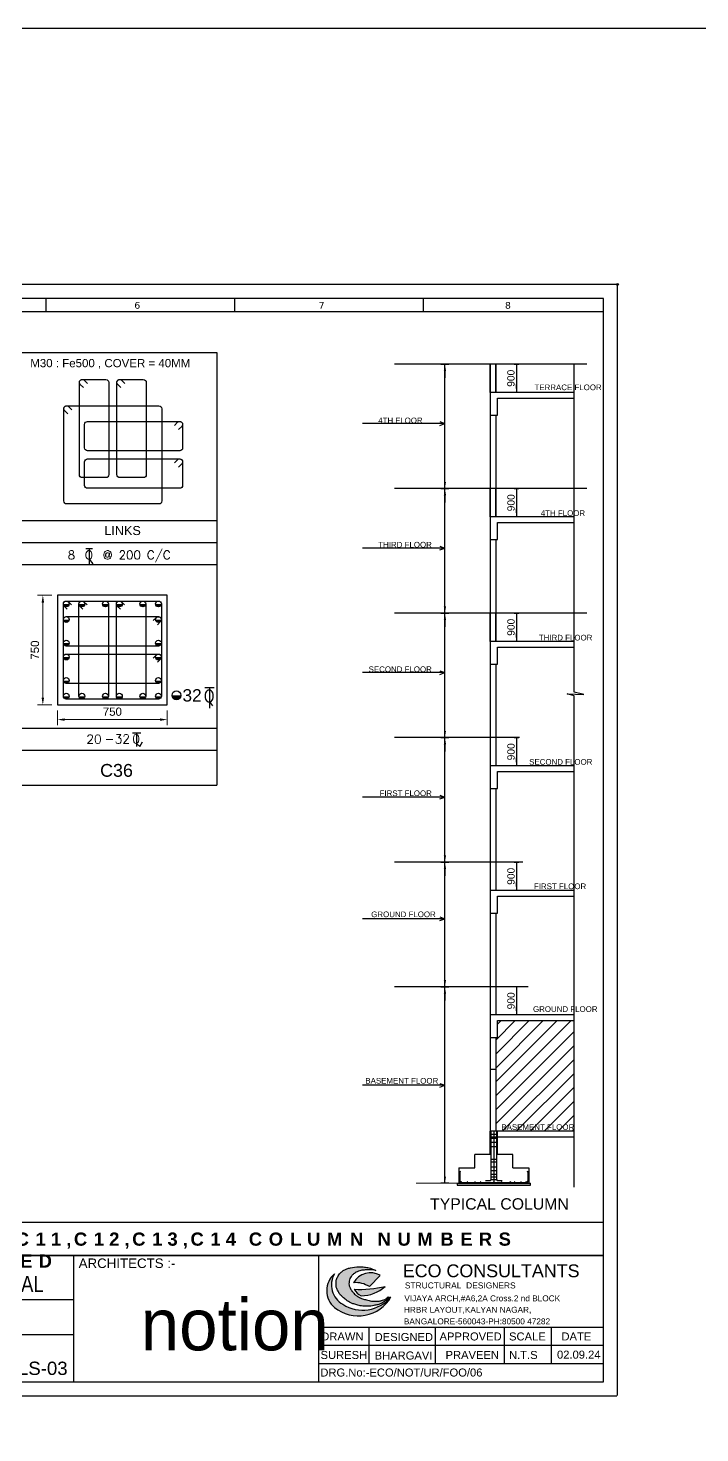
# Model space of a CAD drawing. Extents: x 1878645 to 3043969, y -1160829 to -603973.
# Drawn here: x 2358520 to 2376883, y -662463 to -624080 of the extents above; entities that cross this region are included whole.
import ezdxf
from ezdxf.enums import TextEntityAlignment as Align

# ---------------------------------------------------------------- set-up
doc = ezdxf.new("R2010")
doc.units = 0
doc.header["$LTSCALE"] = 100
doc.header["$PDMODE"] = 66
doc.layers.get('Defpoints').update_dxf_attribs({"lineweight": 0})
for name, color, linetype in [('01 Wall', 7, 'Continuous'), ('02 Column', 6, 'Continuous'), ('09 Hatch', 8, 'Continuous'), ('A-ANNO-TEXT', 8, 'Continuous'), ('A-DIMN-100', 5, 'Continuous'), ('B-TXT', 7, 'Continuous'), ('CDIM', 3, 'Continuous'), ('COLUMN-NO', 7, 'Continuous'), ('Concrete Line', 2, 'Continuous'), ('Dim', 3, 'Continuous'), ('Footing', 5, 'Continuous'), ('Link', 225, 'Continuous'), ('PEDESTAL', 12, 'Continuous'), ('Reinforcement', 4, 'Continuous'), ('S-FND-BON', 2, 'Continuous'), ('Schedule Border', 60, 'Continuous'), ('Schedule Header', 4, 'Continuous'), ('Schedule Line', 60, 'Continuous'), ('Text', 31, 'Continuous')]:
    doc.layers.add(name, color=color, linetype=linetype)
for name, color, linetype, lineweight in [('08 Text - 01', 103, 'Continuous', 15), ('13 Elevation 1', 14, 'Continuous', 13), ('hatch', 252, 'Continuous', 0)]:
    doc.layers.add(name, color=color, linetype=linetype, lineweight=lineweight)
doc.styles.add('ARIAL', font='arial.ttf')
doc.styles.add('DIM-1', font='ARIALN.TTF')
doc.styles.add('ROMANS', font='simplex.shx', dxfattribs={"width": 0.75})
doc.styles.add('SC-COL1', font='SansSerif')
doc.styles.add('SC-COL2', font='SansSerif')
doc.styles.get("Standard").update_dxf_attribs({"font": 'verdana.ttf'})
doc.styles.add('Style-font003', font='arial.ttf')
doc.dimstyles.new('A-150-DIM-EXT_MAIN(FT)', dxfattribs={"dimscale": 0, "dimtxt": 200, "dimasz": 18, "dimexe": 100, "dimexo": 100, "dimgap": 50, "dimtad": 1, "dimdec": 0, "dimdsep": 46, "dimtxsty": 'ARIAL', "dimblk": 'A3', "dimcen": 0.025, "dimse1": 1, "dimse2": 1, "dimclrd": 256, "dimclre": 256, "dimclrt": 7, "dimazin": 2, "dimtfac": 1, "dimtdec": 0, "dimtix": 1, "dimtmove": 2, "dimatfit": 3, "dimldrblk": 'WSA-DOT-100', "dimfxl": 1, "dimtolj": 1, "dimtzin": 0, "dimarcsym": 0})
doc.dimstyles.new('ColumnSch', dxfattribs={"dimtxt": 225, "dimasz": 200, "dimexe": 150, "dimexo": 150, "dimgap": 100, "dimtad": 1, "dimtoh": 1, "dimdec": 4, "dimlfac": 0.25, "dimzin": 0, "dimdsep": 46, "dimtxsty": 'SC-COL2', "dimcen": 0.09, "dimclrd": 8, "dimclre": 8, "dimclrt": 31, "dimadec": 0, "dimazin": 0, "dimtfac": 1, "dimtdec": 0, "dimtix": 1, "dimtofl": 0, "dimtmove": 0, "dimatfit": 3, "dimfxl": 1, "dimtolj": 1, "dimtzin": 0, "dimlwd": 0, "dimlwe": 0, "dimarcsym": 0})

# ---------------------------------------------------------------- blocks, each defined once
blk = doc.blocks.new('TOR')
at = {"color": 2}
for p, q in [((-1.08, 3.13), (0.9, 3.13)), ((-0.09, 3.13), (-0.09, -1.3)), ((-0.09, 0.04), (0.95, -1.24))]:
    blk.add_line(p, q, dxfattribs=at)
at = {"color": 2, "style": 'ROMANS'}
blk.add_text('O', height=2.5, dxfattribs=at).set_placement((-1.35, 0.04))
blk.add_attdef('TOR', text='', height=2.5, dxfattribs=at).set_placement((-4.14, 0.04), align=Align.RIGHT)
blk.add_attdef('DIST', (3.77, 0.04), '', height=2.5, dxfattribs=at)
blk = doc.blocks.new('T-V')
at = {"layer": 'B-TXT', "linetype": 'Continuous'}
for p, q in [((1348, 187), (1582, 187)), ((1465, 187), (1465, -191)), ((1465, -106), (1555, -191)), ((1555, -191), (1637, -63))]:
    blk.add_line(p, q, dxfattribs=at)
at = {"layer": 'B-TXT', "linetype": 'Continuous', "style": 'ROMANS'}
for s, p in [('-', (571, -107)), ('0', (1347, -107))]:
    blk.add_text(s, height=250, dxfattribs=at).set_placement(p)
blk.add_attdef('T', text='', height=250, dxfattribs=at).set_placement((490, -113), align=Align.RIGHT)
blk.add_attdef('V', (854, -108), '', height=250, dxfattribs=at)
blk = doc.blocks.new('*D85')
at = {"layer": 'Defpoints', "color": 0, "transparency": 16777216}
for p in [(2358923, -639574), (2359323, -639574), (2359323, -642574)]:
    blk.add_point(p, dxfattribs=at)
at = {"layer": 'Dim', "color": 8, "lineweight": 0, "transparency": 16777216}
for p, q in [((2359173, -639574), (2358773, -639574)), ((2358923, -642374), (2358923, -639774)), ((2359173, -642574), (2358773, -642574))]:
    blk.add_line(p, q, dxfattribs=at)
at = {"layer": 'Dim', "color": 8, "transparency": 16777216}
for points in [[(2358957, -639774), (2358890, -639774), (2358923, -639574)], [(2358890, -642374), (2358957, -642374), (2358923, -642574)]]:
    blk.add_solid(points, dxfattribs=at)
at = {"layer": 'Dim', "color": 31, "transparency": 16777216, "insert": (2358707, -641074), "char_height": 225, "attachment_point": 5, "rotation": 90, "style": 'SC-COL2'}
blk.add_mtext('\\A1;750', dxfattribs=at)
blk = doc.blocks.new('*D86')
at = {"layer": 'Defpoints', "color": 0, "transparency": 16777216}
for p in [(2359323, -642574), (2362323, -642574), (2362323, -642974)]:
    blk.add_point(p, dxfattribs=at)
at = {"layer": 'Dim', "color": 8, "lineweight": 0, "transparency": 16777216}
for p, q in [((2359323, -642724), (2359323, -643124)), ((2362323, -642724), (2362323, -643124)), ((2359523, -642974), (2362123, -642974))]:
    blk.add_line(p, q, dxfattribs=at)
at = {"layer": 'Dim', "color": 8, "transparency": 16777216}
for points in [[(2359523, -642940), (2359523, -643007), (2359323, -642974)], [(2362123, -643007), (2362123, -642940), (2362323, -642974)]]:
    blk.add_solid(points, dxfattribs=at)
at = {"layer": 'Dim', "color": 31, "transparency": 16777216, "insert": (2360823, -642758), "char_height": 225, "attachment_point": 5, "style": 'SC-COL2'}
blk.add_mtext('\\A1;750', dxfattribs=at)
blk = doc.blocks.new('A$C03881B15')
h = blk.add_hatch(color=86)
edge = h.paths.add_edge_path()
edge.add_spline(control_points=[(80.1, 74.4), (78.8, 75), (76.7, 76), (73.1, 77.4), (68.2, 78.8), (61.3, 80.3), (50.9, 80.2), (41.2, 79.6), (33.1, 77.2), (27.9, 74.9), (22.8, 71.3), (18.9, 66), (15.4, 60.2), (15.2, 53.7), (15.1, 47.6), (18, 41.4), (21.2, 35.5), (26.3, 30.5), (32, 25.5), (38.1, 21.9), (44.7, 19.2), (51.2, 17.3), (58.3, 16.1), (65.4, 16), (71.5, 15.9), (77.5, 17.3), (84.1, 18.2), (90.9, 21), (96.9, 25.1), (99.8, 27.8), (101.8, 32.3), (97.9, 28.5), (95.3, 27.1), (90.7, 25.6), (85.7, 24), (79.6, 24.6), (74.1, 24.1), (69.1, 25), (64.3, 26.4), (59.4, 27.6), (54.1, 29.9), (49, 32.3), (44.8, 36.7), (40.7, 40.8), (38.2, 45.5), (36.3, 50.2), (36.4, 54.8), (36.7, 59.2), (38.6, 62.9), (41, 66), (44.5, 69.1), (48.8, 72.1), (53.6, 73.6), (57.4, 74.9), (61.9, 75.1), (66.9, 75.5), (72.1, 75.1), (76.5, 75.2), (79, 74.6), (80.1, 74.4)], knot_values=[0, 0, 0, 0, 4.246861, 7.151323, 11.574121, 19.568641, 28.284106, 42.532398, 48.483783, 53.661456, 59.51565, 66.913681, 73.498071, 79.210966, 85.953473, 91.616477, 99.444488, 105.843059, 113.009162, 122.067605, 127.0701, 134.32743, 142.216889, 148.745282, 155.694438, 160.400867, 167.046747, 175.449227, 182.569509, 187.795037, 189.591977, 192.748202, 196.718591, 201.178225, 206.385034, 212.489071, 219.22456, 222.909441, 227.611665, 234.117384, 238.200733, 244.721149, 251.073285, 256.13887, 262.138806, 266.82668, 271.11882, 275.84401, 280.031219, 283.282413, 287.51717, 294.218602, 298.74557, 302.327722, 306.174014, 312.165346, 317.363286, 321.907225, 325.229978, 325.229978, 325.229978, 325.229978], degree=3, periodic=0)
for points in [[(87.5, 66.4, 0.406571), (43.8, 54.4, -0.163156), (69.7, 48)], [(12.6, 68.9, 0.461258), (12.9, 13.7, 0.462447), (105.1, 31.1, -0.379805), (26.1, 19.1, -0.421297)], [(95.7, 48.3, -0.068364), (44.8, 43.5, 0.15409), (56.2, 33.1, 0.189191)]]:
    blk.add_hatch(color=8).paths.add_polyline_path(points)
at = {"color": 8}
blk.add_line((69.7, 48), (87.5, 66.4), dxfattribs=at)
for centre, radius, start, end in [((71.8, 38), 32.5, 61.1708, 149.6718), ((36.3, 41.4), 36.3, 130.7338, 229.7813), ((43.7, 50.6), 36.1, 149.4821, 240.8643), ((47.2, 12.6), 41.9, 57.5582, 94.6242), ((52.7, 231.2), 187.8, 267.5961, 283.2396), ((56.5, 91), 57.9, 269.72, 312.573), ((51.6, 61.6), 61.6, 231.0498, 330.3219), ((58.8, 69.6), 60.2, 237.0781, 320.2663), ((67, 56.4), 25.7, 210.0579, 245.0971)]:
    blk.add_arc(centre, radius, start, end, dxfattribs=at)
at = {"color": 86}
blk.add_spline([(80.1, 74.4), (76.3, 76.1), (73.6, 77.2), (69.3, 78.5), (61.5, 80), (52.8, 80.2), (38.6, 78.7), (32.9, 77), (28.2, 74.9), (23.4, 71.4), (18.8, 65.6), (15.9, 59.7), (15.2, 54.1), (15.6, 47.3), (17.7, 42.1), (21.7, 35.3), (26.2, 30.7), (31.6, 26.1), (39.4, 21.5), (44.1, 19.6), (51, 17.5), (58.8, 16.2), (65.3, 16), (72.3, 16.2), (76.9, 17.1), (83.4, 18.3), (91.2, 21.5), (97.1, 25.5), (100.5, 29.5), (101.1, 31.1), (98.6, 29.3), (95.2, 27.1), (91, 25.7), (85.9, 24.4), (79.8, 24.4), (73.1, 24.4), (69.5, 25), (64.9, 26.2), (58.7, 28), (54.9, 29.6), (49.2, 32.7), (44.5, 37), (41.1, 40.7), (38.1, 45.9), (36.5, 50.4), (36.4, 54.7), (37.1, 59.3), (38.9, 63.1), (40.8, 65.7), (44, 68.6), (49.6, 72.2), (53.9, 73.7), (57.3, 74.7), (61.1, 75.1), (67.1, 75.3), (72.3, 75.2), (76.9, 75), (80.1, 74.4)], degree=3, dxfattribs=at)
blk = doc.blocks.new('A2')
at = {"layer": 'Dim', "linetype": 'ByBlock', "lineweight": -2, "extrusion": (0, 0, -1)}
blk.add_lwpolyline([(6, 0), (12.2, 0)], dxfattribs=at)
blk.add_solid([(6, -1), (0, 0), (6, 1)], dxfattribs=at)
blk = doc.blocks.new('A3')
at = {"layer": 'Dim', "linetype": 'ByBlock', "lineweight": -2}
blk.add_line((0, 3.6), (0, -3.6), dxfattribs=at)
blk.add_blockref('A2', (0, 0), dxfattribs=at)
blk = doc.blocks.new('*D93')
at = {"layer": 'Dim', "lineweight": -2, "ltscale": 0.15, "transparency": 16777216}
blk.add_line((2371872, -640083), (2371872, -640820), dxfattribs=at)
at = {"layer": 'Dim', "lineweight": -2, "transparency": 16777216, "xscale": 18, "yscale": 18, "zscale": 18}
for p, rotation in [((2371872, -640065), 90), ((2371872, -640838), 270)]:
    blk.add_blockref('A3', p, dxfattribs=dict(at, rotation=rotation))
at = {"layer": 'Dim', "color": 7, "transparency": 16777216, "insert": (2371720, -640451), "char_height": 200, "attachment_point": 5, "rotation": 90, "style": 'ARIAL', "bg_fill": 3, "box_fill_scale": 1.1, "bg_fill_color": 257, "bg_fill_transparency": 0}
blk.add_mtext('\\A1;900', dxfattribs=at)
at = {"layer": 'Defpoints', "color": 0, "transparency": 16777216}
for p in [(2371924, -640065), (2371872, -640838), (2371924, -640838)]:
    blk.add_point(p, dxfattribs=at)
blk = doc.blocks.new('WSA-DOT-100')
at = {"layer": 'A-DIMN-100', "color": 5}
for p, q in [((0, -200), (0, 200)), ((-200, 0), (200, 0))]:
    blk.add_line(p, q, dxfattribs=at)
at = {"layer": 'A-DIMN-100', "color": 1, "const_width": 60}
blk.add_lwpolyline([(-30, 0, 1), (30, 0, 1)], format="xyb", close=True, dxfattribs=at)
blk = doc.blocks.new('*D94')
at = {"layer": 'Dim', "lineweight": -2, "ltscale": 0.15, "transparency": 16777216}
blk.add_line((2371872, -646886), (2371872, -647623), dxfattribs=at)
at = {"layer": 'Dim', "lineweight": -2, "transparency": 16777216, "xscale": 18, "yscale": 18, "zscale": 18}
for p, rotation in [((2371872, -646868), 90), ((2371872, -647641), 270)]:
    blk.add_blockref('A3', p, dxfattribs=dict(at, rotation=rotation))
at = {"layer": 'Dim', "color": 7, "transparency": 16777216, "insert": (2371720, -647255), "char_height": 200, "attachment_point": 5, "rotation": 90, "style": 'ARIAL', "bg_fill": 3, "box_fill_scale": 1.1, "bg_fill_color": 257, "bg_fill_transparency": 0}
blk.add_mtext('\\A1;900', dxfattribs=at)
at = {"layer": 'Defpoints', "color": 0, "transparency": 16777216}
for p in [(2371924, -646868), (2371872, -647641), (2371924, -647641)]:
    blk.add_point(p, dxfattribs=at)
blk = doc.blocks.new('*D95')
at = {"layer": 'Dim', "lineweight": -2, "ltscale": 0.15, "transparency": 16777216}
blk.add_line((2371872, -650288), (2371872, -651025), dxfattribs=at)
at = {"layer": 'Dim', "lineweight": -2, "transparency": 16777216, "xscale": 18, "yscale": 18, "zscale": 18}
for p, rotation in [((2371872, -650270), 90), ((2371872, -651043), 270)]:
    blk.add_blockref('A3', p, dxfattribs=dict(at, rotation=rotation))
at = {"layer": 'Dim', "color": 7, "transparency": 16777216, "insert": (2371720, -650657), "char_height": 200, "attachment_point": 5, "rotation": 90, "style": 'ARIAL', "bg_fill": 3, "box_fill_scale": 1.1, "bg_fill_color": 257, "bg_fill_transparency": 0}
blk.add_mtext('\\A1;900', dxfattribs=at)
at = {"layer": 'Defpoints', "color": 0, "transparency": 16777216}
for p in [(2371924, -650270), (2371872, -651043), (2371924, -651043)]:
    blk.add_point(p, dxfattribs=at)
blk = doc.blocks.new('*D96')
at = {"layer": 'Dim', "lineweight": -2, "ltscale": 0.15, "transparency": 16777216}
blk.add_line((2371872, -643484), (2371872, -644222), dxfattribs=at)
at = {"layer": 'Dim', "lineweight": -2, "transparency": 16777216, "xscale": 18, "yscale": 18, "zscale": 18}
for p, rotation in [((2371872, -643466), 90), ((2371872, -644240), 270)]:
    blk.add_blockref('A3', p, dxfattribs=dict(at, rotation=rotation))
at = {"layer": 'Dim', "color": 7, "transparency": 16777216, "insert": (2371720, -643853), "char_height": 200, "attachment_point": 5, "rotation": 90, "style": 'ARIAL', "bg_fill": 3, "box_fill_scale": 1.1, "bg_fill_color": 257, "bg_fill_transparency": 0}
blk.add_mtext('\\A1;900', dxfattribs=at)
at = {"layer": 'Defpoints', "color": 0, "transparency": 16777216}
for p in [(2371924, -643466), (2371872, -644240), (2371924, -644240)]:
    blk.add_point(p, dxfattribs=at)
blk = doc.blocks.new('*D97')
at = {"layer": 'Dim', "lineweight": -2, "ltscale": 0.15, "transparency": 16777216}
blk.add_line((2371872, -636681), (2371872, -637418), dxfattribs=at)
at = {"layer": 'Dim', "lineweight": -2, "transparency": 16777216, "xscale": 18, "yscale": 18, "zscale": 18}
for p, rotation in [((2371872, -636663), 90), ((2371872, -637436), 270)]:
    blk.add_blockref('A3', p, dxfattribs=dict(at, rotation=rotation))
at = {"layer": 'Dim', "color": 7, "transparency": 16777216, "insert": (2371720, -637049), "char_height": 200, "attachment_point": 5, "rotation": 90, "style": 'ARIAL', "bg_fill": 3, "box_fill_scale": 1.1, "bg_fill_color": 257, "bg_fill_transparency": 0}
blk.add_mtext('\\A1;900', dxfattribs=at)
at = {"layer": 'Defpoints', "color": 0, "transparency": 16777216}
for p in [(2371924, -636663), (2371872, -637436), (2371924, -637436)]:
    blk.add_point(p, dxfattribs=at)
blk = doc.blocks.new('*D98')
at = {"layer": 'Dim', "lineweight": -2, "ltscale": 0.15, "transparency": 16777216}
blk.add_line((2371870, -633279), (2371870, -634016), dxfattribs=at)
at = {"layer": 'Dim', "lineweight": -2, "transparency": 16777216, "xscale": 18, "yscale": 18, "zscale": 18}
for p, rotation in [((2371870, -633261), 90), ((2371870, -634034), 270)]:
    blk.add_blockref('A3', p, dxfattribs=dict(at, rotation=rotation))
at = {"layer": 'Dim', "color": 7, "transparency": 16777216, "insert": (2371718, -633647), "char_height": 200, "attachment_point": 5, "rotation": 90, "style": 'ARIAL', "bg_fill": 3, "box_fill_scale": 1.1, "bg_fill_color": 257, "bg_fill_transparency": 0}
blk.add_mtext('\\A1;900', dxfattribs=at)
at = {"layer": 'Defpoints', "color": 0, "transparency": 16777216}
for p in [(2371922, -633261), (2371870, -634034), (2371922, -634034)]:
    blk.add_point(p, dxfattribs=at)

msp = doc.modelspace()

# ---------------------------------------------------------------- hatches: boundary and pattern name
at = {"layer": '09 Hatch'}
h = msp.add_hatch(dxfattribs=at)
h.set_pattern_fill('ANSI31', color=256, scale=2160)
h.set_pattern_definition([(45, (1788282.17, -1023592.84), (-190.91883, 190.91883), [])])
h.paths.add_polyline_path([(2371301.93043, -652526.29151), (2371301.93043, -654222.05799), (2373446.95785, -654222.05799), (2373446.95785, -651197.8381), (2371353.47348, -651197.8381), (2371353.47348, -651661.72559), (2371301.93043, -651661.72559)])
h.paths.add_polyline_path([(2371431.86278, -653985.93914), (2371431.86278, -654225.95187), (2373485.76207, -654225.95187), (2373485.76207, -653985.93914)], flags=24)
at = {"layer": 'hatch', "linetype": 'Continuous', "lineweight": -2}
h = msp.add_hatch(dxfattribs=at)
h.set_pattern_fill('AR-CONC', color=256, scale=7.733092, angle=360, style=0)
h.set_pattern_definition([(50, (-1321894.966, 942472.905), (55.46638963, -4.8526803), [5.799819, -63.7980088]), (355, (-1321894.966, 942472.905), (-10.72976825, 58.1677095), [4.6398552, -51.03840704]), (100.4514, (-1321890.344, 942472.5), (44.7366626, 53.3149939), [4.9290875, -54.2199644]), (46.1842, (-1321894.966, 942488.37), (82.5307319, -12.7997376), [8.6997285, -95.6970132]), (96.6356, (-1321888.09, 942487.304), (72.2783267, 75.3294309), [7.3936315, -81.3299336]), (351.1842, (-1321894.97, 942488.37), (72.2782679, 75.3294874), [6.9597828, -76.5576106]), (21, (-1321887.233, 942484.505), (46.15937135, -31.13488913), [5.799819, -63.7980088]), (326, (-1321887.233, 942484.505), (18.8157984, 56.07651995), [4.6398552, -51.03840704]), (71.4514, (-1321883.386, 942481.91), (64.9751887, 24.94157996), [4.9290875, -54.2199644]), (37.5, (-1321894.966, 942472.905), (0.9403328, 25.7429879), [0, -50.41975968, 0, -51.81171624, 0, -51.23173434]), (7.5, (-1321894.966, 942472.905), (20.3434093, 30.50022044), [0, -29.54041135, 0, -49.25979589, 0, -19.52605724]), (327.5, (-1321912.21, 942472.905), (41.28097998, -1.74418898), [0, -19.33272994, 0, -60.3181174, 0, -80.03750195]), (317.5, (-1321919.944, 942472.905), (45.09832287, 7.74121036), [0, -25.13254892, 0, -40.05741643, 0, -56.83822602])])
edge = h.paths.add_edge_path()
edge.add_line((2372255.71111, -655643.61772), (2370245.1072, -655643.61772))
edge.add_line((2372255.71111, -655643.61772), (2372255.71111, -655695.17167))
edge.add_line((2372255.71111, -655695.17167), (2370245.1072, -655695.17167))
edge.add_line((2370245.1072, -655695.17167), (2370245.1072, -655643.61772))

# ---------------------------------------------------------------- linework, layer by layer
at = {"color": 35}
for p, q in [((2374631.09836, -631084.17282), (2332862.30582, -631084.17282)), ((2374631.09836, -661438.71493), (2374631.09836, -631084.17282)), ((2332847.57776, -661453.44299), (2374616.37029, -661453.44299))]:
    msp.add_line(p, q, dxfattribs=at)
for p, q in [((2374248.16867, -631467.10251), (2333230.50745, -631467.10251)), ((2359004.62132, -631467.10251), (2359004.62132, -631835.30414)), ((2364159.44409, -631467.10251), (2364159.44409, -631835.30414)), ((2369314.26687, -631467.10251), (2369314.26687, -631835.30414)), ((2374248.16867, -661070.5133), (2374248.16867, -631467.10251)), ((2374248.16867, -631835.30414), (2333598.70908, -631835.30414)), ((2374248.16867, -657618.54092), (2333598.70908, -657618.54092)), ((2359771.25013, -661070.5133), (2359771.25013, -657625.92628)), ((2366463.54235, -661070.5133), (2366463.54235, -657625.92628)), ((2359771.25013, -658829.15911), (2349693.48815, -658829.15911)), ((2359771.25013, -659779.1666), (2349693.48815, -659779.1666)), ((2374248.16867, -659579.29671), (2366463.54235, -659579.29671)), ((2367835.3833, -659579.29671), (2367835.3833, -660573.4411)), ((2369642.82677, -659579.29671), (2369642.82677, -660573.4411)), ((2369642.82677, -659579.29671), (2369642.82677, -660573.4411)), ((2371530.27604, -659579.29671), (2371530.27604, -660573.4411)), ((2372817.28084, -659579.29671), (2372817.28084, -660573.4411)), ((2374248.16867, -660076.36891), (2366463.54235, -660076.36891)), ((2374248.16867, -660573.4411), (2366463.54235, -660573.4411)), ((2333230.50745, -661070.5133), (2374248.16867, -661070.5133))]:
    msp.add_line(p, q)
at = {"color": 2}
for p, q in [((2363350.08602, -642091.75579), (2363605.98842, -642091.75579)), ((2363478.03722, -642091.75579), (2363478.03722, -642664.11135)), ((2363478.03722, -642491.50297), (2363562.35812, -642594.9629))]:
    msp.add_line(p, q, dxfattribs=at)
msp.add_circle((2374631.09836, -631084.17282), 22.0921)
at = {"layer": '01 Wall'}
for p, q in [((2371145.27201, -633260.85531), (2371145.27201, -634034.00112)), ((2371147.30126, -633260.85531), (2371147.30126, -634034.00112)), ((2371299.90117, -633260.85531), (2371299.90117, -634034.00112)), ((2371301.93043, -633260.85531), (2371301.93043, -634034.00112)), ((2371147.30126, -634652.51776), (2371147.30126, -637435.84268)), ((2371301.93043, -634652.51776), (2371301.93043, -637435.84268)), ((2371145.27201, -636662.69687), (2371145.27201, -637435.84268)), ((2371299.90117, -636662.69687), (2371299.90117, -637435.84268)), ((2371147.30126, -638054.35933), (2371147.30126, -640837.68425)), ((2371301.93043, -638054.35933), (2371301.93043, -640837.68425)), ((2371145.27201, -640064.53843), (2371145.27201, -640837.68425)), ((2371299.90117, -640064.53843), (2371299.90117, -640837.68425)), ((2371147.30126, -641456.20089), (2371147.30126, -644239.52581)), ((2371301.93043, -641456.20089), (2371301.93043, -644239.52581)), ((2371147.30126, -644858.04246), (2371147.30126, -647641.36738)), ((2371301.93043, -644858.04246), (2371301.93043, -647641.36738)), ((2371147.30126, -648259.88402), (2371147.30126, -651043.20894)), ((2371301.93043, -648259.88402), (2371301.93043, -651043.20894)), ((2371147.30126, -651661.72559), (2371147.30126, -652526.29151)), ((2371301.93043, -651661.72559), (2371301.93043, -652526.29151))]:
    msp.add_line(p, q, dxfattribs=at)
at = {"layer": '02 Column'}
for p, q in [((2371147.30126, -634034.00112), (2371147.30126, -634652.51776)), ((2373446.95785, -634034.00112), (2371147.30126, -634034.00112)), ((2371353.47348, -634652.51776), (2371353.47348, -634188.63028)), ((2371353.47348, -634188.63028), (2373446.95785, -634188.63028)), ((2371147.30126, -634652.51776), (2371353.47348, -634652.51776)), ((2371353.47348, -634652.51776), (2371353.47348, -634652.51776)), ((2373446.95785, -637435.84268), (2371147.30126, -637435.84268)), ((2371147.30126, -637435.84268), (2371147.30126, -638054.35933)), ((2371353.47348, -638054.35933), (2371353.47348, -637590.47184)), ((2371353.47348, -637590.47184), (2373446.95785, -637590.47184)), ((2371147.30126, -638054.35933), (2371353.47348, -638054.35933)), ((2371353.47348, -638054.35933), (2371353.47348, -638054.35933)), ((2373446.95785, -640837.68425), (2371147.30126, -640837.68425)), ((2371147.30126, -640837.68425), (2371147.30126, -641456.20089)), ((2371353.47348, -641456.20089), (2371353.47348, -640992.31341)), ((2371353.47348, -640992.31341), (2373446.95785, -640992.31341)), ((2371147.30126, -641456.20089), (2371353.47348, -641456.20089)), ((2371353.47348, -641456.20089), (2371353.47348, -641456.20089)), ((2373446.95785, -644239.52581), (2371147.30126, -644239.52581)), ((2371147.30126, -644239.52581), (2371147.30126, -644858.04246)), ((2371353.47348, -644858.04246), (2371353.47348, -644394.15497)), ((2371353.47348, -644394.15497), (2373446.95785, -644394.15497)), ((2371147.30126, -644858.04246), (2371353.47348, -644858.04246)), ((2371353.47348, -644858.04246), (2371353.47348, -644858.04246)), ((2373446.95785, -647641.36738), (2371147.30126, -647641.36738)), ((2371147.30126, -647641.36738), (2371147.30126, -648259.88402)), ((2371353.47348, -648259.88402), (2371353.47348, -647795.99654)), ((2371353.47348, -647795.99654), (2373446.95785, -647795.99654)), ((2371147.30126, -648259.88402), (2371353.47348, -648259.88402)), ((2371353.47348, -648259.88402), (2371353.47348, -648259.88402)), ((2373446.95785, -651043.20894), (2371147.30126, -651043.20894)), ((2371147.30126, -651043.20894), (2371147.30126, -651661.72559)), ((2371353.47348, -651661.72559), (2371353.47348, -651197.8381)), ((2371353.47348, -651197.8381), (2373446.95785, -651197.8381)), ((2371147.30126, -651661.72559), (2371353.47348, -651661.72559)), ((2371353.47348, -651661.72559), (2371353.47348, -651661.72559)), ((2371147.30126, -652526.29151), (2371301.93043, -652526.29151)), ((2371147.30126, -652526.29151), (2371147.30126, -654222.05799)), ((2371301.93043, -652526.29151), (2371301.93043, -654222.05799)), ((2373446.95785, -654222.05799), (2371147.30126, -654222.05799)), ((2371147.30126, -654222.05799), (2371147.30126, -654376.68715)), ((2373446.95785, -654222.05799), (2371147.30126, -654222.05799)), ((2371147.30126, -654222.05799), (2371147.30126, -654840.57464)), ((2371147.30126, -654376.68715), (2373446.95785, -654376.68715)), ((2371353.47348, -654840.57464), (2371353.47348, -654376.68715)), ((2371353.47348, -654376.68715), (2373446.95785, -654376.68715)), ((2371353.47348, -654840.57464), (2371353.47348, -654840.57464))]:
    msp.add_line(p, q, dxfattribs=at)
at = {"layer": '09 Hatch'}
for p, q in [((2373446.95785, -642221.75437), (2373446.95785, -633260.85531)), ((2373446.95785, -642328.28527), (2373256.23613, -642264.99992)), ((2373256.23613, -642264.99992), (2373713.44717, -642291.39461)), ((2373713.44717, -642291.39461), (2373446.95785, -642221.75437)), ((2373446.95785, -655749.63474), (2373446.95785, -642328.28527))]:
    msp.add_line(p, q, dxfattribs=at)
at = {"layer": '13 Elevation 1'}
msp.add_line((2370296.66115, -655643.61772), (2369129.5813, -655643.61772), dxfattribs=at)
at = {"layer": 'A-ANNO-TEXT', "color": 2}
msp.add_lwpolyline([(2355540.59411, -657618.54092), (2374248.16867, -657618.54092), (2374248.16867, -656714.38313), (2355540.59411, -656714.38313)], close=True, dxfattribs=at)
at = {"layer": 'Concrete Line'}
msp.add_lwpolyline([(2359323.28312, -642573.77604), (2362323.28312, -642573.77604), (2362323.28312, -639573.77604), (2359323.28312, -639573.77604)], close=True, dxfattribs=at)
at = {"layer": 'Footing', "ltscale": 3}
for p, q in [((2373792.20154, -633260.85531), (2368539.33876, -633260.85531)), ((2373792.20154, -636662.69687), (2368539.33876, -636662.69687)), ((2373792.20154, -640064.53843), (2368539.33876, -640064.53843)), ((2371953.70147, -643466.38), (2368539.33876, -643466.38)), ((2372038.74909, -646868.22156), (2368539.33876, -646868.22156)), ((2372187.94673, -650271.58507), (2368539.33876, -650271.58507))]:
    msp.add_line(p, q, dxfattribs=at)
at = {"layer": 'Footing', "color": 8, "ltscale": 3}
for p, q in [((2369913.01906, -636647.23395), (2369913.01906, -633276.31822)), ((2369776.79973, -634832.79382), (2369913.01906, -634884.46151)), ((2369913.01906, -634884.46151), (2367661.48171, -634884.46151)), ((2369776.79973, -634936.1292), (2369913.01906, -634884.46151)), ((2369913.01906, -640049.07552), (2369913.01906, -636678.15979)), ((2369913.01906, -638286.30307), (2367661.48171, -638286.30307)), ((2369776.79973, -638234.63538), (2369913.01906, -638286.30307)), ((2369776.79973, -638337.97076), (2369913.01906, -638286.30307)), ((2369913.01906, -643450.91708), (2369913.01906, -640080.00135)), ((2369913.01906, -641688.14464), (2367661.48171, -641688.14464)), ((2369776.79973, -641636.47695), (2369913.01906, -641688.14464)), ((2369776.79973, -641739.81233), (2369913.01906, -641688.14464)), ((2369913.01906, -646852.75865), (2369913.01906, -643481.84292)), ((2369913.01906, -645089.9862), (2367661.48171, -645089.9862)), ((2369776.79973, -645038.31851), (2369913.01906, -645089.9862)), ((2369776.79973, -645141.65389), (2369913.01906, -645089.9862)), ((2369913.01906, -650256.12215), (2369913.01906, -646883.68448)), ((2369913.01906, -648414.51319), (2367661.48171, -648414.51319)), ((2369776.79973, -648362.84549), (2369913.01906, -648414.51319)), ((2369776.79973, -648466.18088), (2369913.01906, -648414.51319)), ((2369913.01906, -655643.61772), (2369913.01906, -650287.04799)), ((2369913.01906, -652965.33285), (2367661.48171, -652965.33285)), ((2369776.79973, -652913.66516), (2369913.01906, -652965.33285)), ((2369776.79973, -653017.00055), (2369913.01906, -652965.33285))]:
    msp.add_line(p, q, dxfattribs=at)
at = {"layer": 'Link'}
for points in [[(2360031.53038, -633901.81788), (2359946.67772, -633816.96491, -0.6681779738), (2360003.24637, -633680.39647), (2360646.23746, -633680.39647, -0.4142135624), (2360726.23746, -633760.39647), (2360726.23746, -636280.39647, -0.4142135624), (2360646.23746, -636360.39647), (2360003.24637, -636360.39647, -0.4142135624), (2359923.24637, -636280.39647), (2359923.24637, -633760.39647, -0.6681793021), (2360059.81501, -633703.82803), (2360144.66767, -633788.681)], [(2361054.65153, -633901.81788), (2360969.79887, -633816.96491, -0.6681779738), (2361026.36752, -633680.39647), (2361669.35861, -633680.39647, -0.4142135624), (2361749.35861, -633760.39647), (2361749.35861, -636280.39647, -0.4142135624), (2361669.35861, -636360.39647), (2361026.36752, -636360.39647, -0.4142135624), (2360946.36752, -636280.39647), (2360946.36752, -633760.39647, -0.6681793021), (2361082.93616, -633703.82803), (2361167.78882, -633788.681)], [(2359604.5865, -634621.71225), (2359519.73384, -634536.85928, -0.6681779738), (2359576.30249, -634400.29084), (2362096.30249, -634400.29084, -0.4142135624), (2362176.30249, -634480.29084), (2362176.30249, -637000.29084, -0.4142135624), (2362096.30249, -637080.29084), (2359576.30249, -637080.29084, -0.4142135624), (2359496.30249, -637000.29084), (2359496.30249, -634480.29084, -0.6681793021), (2359632.87113, -634423.7224), (2359717.72379, -634508.57537)], [(2362521.60643, -634935.51873), (2362606.4594, -634850.66607, -0.6681779738), (2362743.02784, -634907.23472), (2362743.02784, -635550.22581, -0.4142135624), (2362663.02784, -635630.22581), (2360143.02784, -635630.22581, -0.4142135624), (2360063.02784, -635550.22581), (2360063.02784, -634907.23472, -0.4142135624), (2360143.02784, -634827.23472), (2362663.02784, -634827.23472, -0.6681793021), (2362719.59628, -634963.80337), (2362634.74331, -635048.65603)], [(2362521.60643, -635958.63988), (2362606.4594, -635873.78722, -0.6681779738), (2362743.02784, -635930.35587), (2362743.02784, -636573.34696, -0.4142135624), (2362663.02784, -636653.34696), (2360143.02784, -636653.34696, -0.4142135624), (2360063.02784, -636573.34696), (2360063.02784, -635930.35587, -0.4142135624), (2360143.02784, -635850.35587), (2362663.02784, -635850.35587, -0.6681793021), (2362719.59628, -635986.92452), (2362634.74331, -636071.77718)], [(2359591.56713, -639955.19744), (2359506.71447, -639870.34447, -0.6681779738), (2359563.28312, -639733.77604), (2362083.28312, -639733.77604, -0.4142135624), (2362163.28312, -639813.77604), (2362163.28312, -642333.77604, -0.4142135624), (2362083.28312, -642413.77604), (2359563.28312, -642413.77604, -0.4142135624), (2359483.28312, -642333.77604), (2359483.28312, -639813.77604, -0.6681793021), (2359619.85177, -639757.2076), (2359704.70443, -639842.06057)], [(2360018.51101, -639955.19744), (2359933.65836, -639870.34447, -0.6681779738), (2359990.227, -639733.77604), (2360633.21809, -639733.77604, -0.4142135624), (2360713.21809, -639813.77604), (2360713.21809, -642333.77604, -0.4142135624), (2360633.21809, -642413.77604), (2359990.227, -642413.77604, -0.4142135624), (2359910.227, -642333.77604), (2359910.227, -639813.77604, -0.6681793021), (2360046.79565, -639757.2076), (2360131.64831, -639842.06057)], [(2361041.63216, -639955.19744), (2360956.77951, -639870.34447, -0.6681779738), (2361013.34815, -639733.77604), (2361656.33924, -639733.77604, -0.4142135624), (2361736.33924, -639813.77604), (2361736.33924, -642333.77604, -0.4142135624), (2361656.33924, -642413.77604), (2361013.34815, -642413.77604, -0.4142135624), (2360933.34815, -642333.77604), (2360933.34815, -639813.77604, -0.6681793021), (2361069.9168, -639757.2076), (2361154.76946, -639842.06057)], [(2361941.86171, -640269.00393), (2362026.71468, -640184.15127, -0.6681779738), (2362163.28312, -640240.71992), (2362163.28312, -640883.711, -0.4142135624), (2362083.28312, -640963.711), (2359563.28312, -640963.711, -0.4142135624), (2359483.28312, -640883.711), (2359483.28312, -640240.71992, -0.4142135624), (2359563.28312, -640160.71992), (2362083.28312, -640160.71992, -0.6681793021), (2362139.85156, -640297.28856), (2362054.99859, -640382.14122)], [(2361941.86171, -641292.12508), (2362026.71468, -641207.27242, -0.6681779738), (2362163.28312, -641263.84107), (2362163.28312, -641906.83215, -0.4142135624), (2362083.28312, -641986.83215), (2359563.28312, -641986.83215, -0.4142135624), (2359483.28312, -641906.83215), (2359483.28312, -641263.84107, -0.4142135624), (2359563.28312, -641183.84107), (2362083.28312, -641183.84107, -0.6681793021), (2362139.85156, -641320.40971), (2362054.99859, -641405.26237)]]:
    msp.add_lwpolyline(points, format="xyb", dxfattribs=at)
at = {"layer": 'PEDESTAL'}
for p, q in [((2371173.07824, -655540.50983), (2371173.07824, -654222.05799)), ((2371173.07824, -654301.59975), (2371327.74008, -654301.59975)), ((2371173.07824, -654408.20814), (2371327.74008, -654408.20814)), ((2371250.40916, -654222.05799), (2371250.40916, -655643.61772)), ((2371327.74008, -655540.50983), (2371327.74008, -654222.05799)), ((2371173.07824, -654521.34885), (2371327.74008, -654521.34885)), ((2371173.07824, -654634.48956), (2371327.74008, -654634.48956)), ((2371173.07824, -654979.97558), (2371327.74008, -654979.97558)), ((2371173.07824, -655055.82084), (2371327.74008, -655055.82084)), ((2371173.07824, -655189.33768), (2371327.74008, -655189.33768)), ((2370322.43812, -655310.97237), (2370322.43812, -655592.06378)), ((2371018.4164, -655566.2868), (2371147.30126, -655566.2868)), ((2371173.07824, -655292.44557), (2371327.74008, -655292.44557)), ((2371173.07824, -655395.55346), (2371327.74008, -655395.55346)), ((2371173.07824, -655466.12898), (2371327.74008, -655466.12898)), ((2371173.07824, -655540.50983), (2371327.74008, -655540.50983)), ((2371353.51705, -655566.2868), (2371482.40192, -655566.2868)), ((2372178.38019, -655310.97237), (2372178.38019, -655592.06378)), ((2370348.21509, -655617.84075), (2372152.60322, -655617.84075))]:
    msp.add_line(p, q, dxfattribs=at)
at = {"layer": 'PEDESTAL', "color": 7}
for centre, start_param, end_param in [((2370332.05673, -655318.15547), 0, 3.1415926536), ((2370332.05673, -655318.15547), 3.1415926536, 6.2831853072), ((2372168.73675, -655319.36746), 0, 3.1415926536), ((2372168.73675, -655319.36746), 3.1415926536, 6.2831853072), ((2370332.05673, -655592.0064), 0, 3.1415926536), ((2370332.05673, -655592.0064), 3.1415926536, 6.2831853072), ((2370365.57595, -655607.26191), 0, 3.1415926536), ((2370365.57595, -655607.26191), 3.1415926536, 6.2831853072), ((2370527.64717, -655607.26191), 0, 3.1415926536), ((2370527.64717, -655607.26191), 3.1415926536, 6.2831853072), ((2370733.94103, -655607.26191), 0, 3.1415926536), ((2370733.94103, -655607.26191), 3.1415926536, 6.2831853072), ((2370887.77909, -655607.26191), 0, 3.1415926536), ((2370887.77909, -655607.26191), 3.1415926536, 6.2831853072), ((2371250.40916, -655607.26191), 0, 3.1415926536), ((2371250.40916, -655607.26191), 3.1415926536, 6.2831853072), ((2371462.38526, -655607.26191), 0, 3.1415926536), ((2371462.38526, -655607.26191), 3.1415926536, 6.2831853072), ((2371699.93649, -655609.30749), 0, 3.1415926536), ((2371699.93649, -655609.30749), 3.1415926536, 6.2831853072), ((2371819.44061, -655609.30749), 0, 3.1415926536), ((2371819.44061, -655609.30749), 3.1415926536, 6.2831853072), ((2371994.17819, -655607.26191), 0, 3.1415926536), ((2371994.17819, -655607.26191), 3.1415926536, 6.2831853072), ((2372130.39633, -655607.26191), 0, 3.1415926536), ((2372130.39633, -655607.26191), 3.1415926536, 6.2831853072), ((2372168.34645, -655592.0064), 0, 3.1415926536), ((2372168.34645, -655592.0064), 3.1415926536, 6.2831853072)]:
    msp.add_ellipse(centre, major_axis=(4.13279, 0), ratio=1, start_param=start_param, end_param=end_param, dxfattribs=at)
at = {"layer": 'PEDESTAL'}
for centre, start_param, end_param in [((2371147.30126, -655540.50983), 4.7123889804, 6.2831853072), ((2371353.51705, -655540.50983), 3.1415926536, 4.7123889804), ((2370348.21509, -655592.06378), 3.1415926536, 4.7123889804), ((2372152.60322, -655592.06378), 4.7123889804, 6.2831853072)]:
    msp.add_ellipse(centre, major_axis=(25.77697, 0), ratio=1, start_param=start_param, end_param=end_param, dxfattribs=at)
at = {"layer": 'PEDESTAL', "color": 7}
msp.add_ellipse((2371699.93649, -655609.30749), major_axis=(8.53325, 0), ratio=1, dxfattribs=at)
at = {"layer": 'Reinforcement', "color": 4}
for points in [[(2359523.28312, -639813.77604, 80, 80, 1), (2359603.28312, -639813.77604, 0, 0, 0)], [(2359950.227, -639813.77604, 80, 80, 1), (2360030.227, -639813.77604, 0, 0, 0)], [(2360593.21809, -639813.77604, 80, 80, 1), (2360673.21809, -639813.77604, 0, 0, 0)], [(2360973.34815, -639813.77604, 80, 80, 1), (2361053.34815, -639813.77604, 0, 0, 0)], [(2361616.33924, -639813.77604, 80, 80, 1), (2361696.33924, -639813.77604, 0, 0, 0)], [(2362043.28312, -639813.77604, 80, 80, 1), (2362123.28312, -639813.77604, 0, 0, 0)], [(2359523.28324, -640240.71992, 80, 80, 1), (2359603.28324, -640240.71992, 0, 0, 0)], [(2362043.28312, -640240.71992, 80, 80, 1), (2362123.28312, -640240.71992, 0, 0, 0)], [(2359523.28312, -640883.711, 80, 80, 1), (2359603.28312, -640883.711, 0, 0, 0)], [(2362043.28312, -640883.711, 80, 80, 1), (2362123.28312, -640883.711, 0, 0, 0)], [(2359523.28324, -641263.84107, 80, 80, 1), (2359603.28324, -641263.84107, 0, 0, 0)], [(2362043.28312, -641263.84107, 80, 80, 1), (2362123.28312, -641263.84107, 0, 0, 0)], [(2359523.28312, -641906.83215, 80, 80, 1), (2359603.28312, -641906.83215, 0, 0, 0)], [(2362043.28312, -641906.83215, 80, 80, 1), (2362123.28312, -641906.83215, 0, 0, 0)], [(2359523.28312, -642333.77604, 80, 80, 1), (2359603.28312, -642333.77604, 0, 0, 0)], [(2359950.227, -642333.77604, 80, 80, 1), (2360030.227, -642333.77604, 0, 0, 0)], [(2360593.21809, -642333.77604, 80, 80, 1), (2360673.21809, -642333.77604, 0, 0, 0)], [(2360973.34815, -642333.77604, 80, 80, 1), (2361053.34815, -642333.77604, 0, 0, 0)], [(2361616.33924, -642333.77604, 80, 80, 1), (2361696.33924, -642333.77604, 0, 0, 0)], [(2362043.41356, -642333.77593, 80, 80, 1), (2362123.41356, -642333.77593, 0, 0, 0)], [(2362513.68598, -642310.55926, 120, 120, 1), (2362633.68598, -642310.55926, 0, 0, 0)]]:
    msp.add_lwpolyline(points, format="xyseb", dxfattribs=at)
for centre, radius in [((2359563.28312, -639813.77604), 80), ((2359990.227, -639813.77604), 80), ((2360633.21809, -639813.77604), 80), ((2361013.34815, -639813.77604), 80), ((2361656.33924, -639813.77604), 80), ((2362083.28312, -639813.77604), 80), ((2359563.28324, -640240.71992), 80), ((2362083.28312, -640240.71992), 80), ((2359563.28324, -640883.711), 80), ((2362083.28312, -640883.711), 80), ((2359563.28324, -641263.84107), 80), ((2362083.28312, -641263.84107), 80), ((2359563.28324, -641906.83215), 80), ((2362083.28312, -641906.83215), 80), ((2359563.28312, -642333.77592), 80), ((2359990.227, -642333.77592), 80), ((2360633.21809, -642333.77592), 80), ((2361013.34815, -642333.77592), 80), ((2361656.33924, -642333.77592), 80), ((2362083.41356, -642333.77593), 80), ((2362573.68598, -642310.55926), 120)]:
    msp.add_circle(centre, radius, dxfattribs=at)
at = {"layer": 'S-FND-BON'}
for p, q in [((2371147.30126, -654858.50583), (2371147.30126, -654222.05799)), ((2371353.51705, -654858.50583), (2371353.51705, -654222.05799)), ((2370734.90393, -655219.32632), (2370734.90393, -654858.50583)), ((2371147.30126, -654858.50583), (2370734.90393, -654858.50583)), ((2371765.94862, -654858.50583), (2371353.51705, -654858.50583)), ((2371765.94862, -655219.32632), (2371765.94862, -654858.50583)), ((2370296.66115, -655219.32632), (2370734.90393, -655219.32632)), ((2370296.66115, -655219.32632), (2370296.66115, -655643.61772)), ((2371765.94862, -655219.32632), (2372204.15717, -655219.32632)), ((2372204.15717, -655219.32632), (2372204.15717, -655643.61772)), ((2370245.1072, -655643.61772), (2372255.71111, -655643.61772)), ((2370245.1072, -655643.61772), (2370245.1072, -655695.17167)), ((2370245.1072, -655695.17167), (2372255.71111, -655695.17167)), ((2372255.71111, -655695.17167), (2372255.71111, -655643.61772))]:
    msp.add_line(p, q, dxfattribs=at)
at = {"layer": 'Schedule Border', "color": 1}
for p, q in [((2337678.31841, -632946.23818), (2363679.70005, -632946.23818)), ((2337678.31841, -644762.68936), (2363679.70005, -644762.68936))]:
    msp.add_line(p, q, dxfattribs=at)
at = {"layer": 'Schedule Border'}
msp.add_line((2337678.31841, -643809.95188), (2363679.70005, -643809.95188), dxfattribs=at)
at = {"layer": 'Schedule Line'}
for p, q in [((2363679.70005, -632946.23818), (2363679.70005, -644762.68936)), ((2337678.31841, -637537.36441), (2363679.70005, -637537.36441)), ((2337678.31841, -638137.36441), (2363679.70005, -638137.36441)), ((2337678.31841, -638737.36441), (2363679.70005, -638737.36441)), ((2337678.31841, -643209.95188), (2363679.70005, -643209.95188))]:
    msp.add_line(p, q, dxfattribs=at)

# ---------------------------------------------------------------- block references
at = {"color": 1, "xscale": 16.69780827300992, "yscale": 16.69780827300992, "zscale": 16.69780827300992}
msp.add_blockref('A$C03881B15', (2366683.66692, -659266.49349), dxfattribs=at)
at = {"layer": 'CDIM'}
ref = msp.add_blockref('TOR', (2360198.89639, -638597.65658), dxfattribs=dict(at, xscale=94.87368000000001, yscale=94.87368000000001, zscale=94.87368000000001, rotation=359.9999999999999))
ref.add_attrib('TOR', '8', dxfattribs={"layer": '0', "color": 7, "height": 237.1842, "style": 'ROMANS'}).set_placement((2359805.6712, -638594.2189), align=Align.RIGHT)
ref.add_attrib('DIST', '@ 200 C/C ', (2360556.62993, -638594.2189), dxfattribs={"layer": '0', "color": 7, "height": 237.1842, "style": 'ROMANS'})
at = {"layer": 'Dim', "ltscale": 3, "xscale": 30.92583240886847, "yscale": 30.92583240886847, "zscale": 30.92583240886847}
for p, rotation in [((2369913.01906, -633260.85531), 89.99999999999997), ((2369913.01906, -636662.69687), 270), ((2369913.01906, -636662.69687), 89.99999999999997), ((2369913.01906, -640064.53843), 270), ((2369913.01906, -640064.53843), 89.99999999999997), ((2369913.01906, -643466.38), 270), ((2369913.01906, -643466.38), 89.99999999999997), ((2369913.01906, -646868.22156), 270), ((2369913.01906, -646868.22156), 89.99999999999997), ((2369913.01906, -650271.58507), 270), ((2369913.01906, -650271.58507), 89.99999999999997), ((2369913.01906, -655643.61772), 270)]:
    msp.add_blockref('A3', p, dxfattribs=dict(at, rotation=rotation))
at = {"layer": 'Text', "xscale": 0.9766648501351476, "yscale": 0.9766648501351476, "zscale": 0.9766648501351476, "rotation": 359.9999999999999}
msp.add_blockref('T-V', (2360052.55737, -643519.32972), dxfattribs=at).add_auto_attribs({'T': '20', 'V': '32'})

# ---------------------------------------------------------------- texts
for s, p in [('6', (2361424.15454, -631747.21751)), ('7', (2366461.63184, -631747.21751)), ('8', (2371555.08114, -631747.21751))]:
    msp.add_text(s, height=184.10081).set_placement(p)
at = {"color": 2, "style": 'ROMANS'}
msp.add_text('O', height=323.433, dxfattribs=at).set_placement((2363317.33935, -642491.50297))
at = {"color": 86, "style": 'ARIAL'}
msp.add_text('ECO CONSULTANTS', height=349.7557947, dxfattribs=at).set_placement((2368760.99244, -658208.93624))
at = {"style": 'ARIAL'}
for s, height, p in [('STRUCTURAL  DESIGNERS ', 164.6767466, (2368817.65217, -658515.91274)), ('VIJAYA ARCH,#A6,2A Cross.2 nd BLOCK', 161.3832117, (2368803.80381, -658867.10173)), ('HRBR LAYOUT,KALYAN NAGAR,', 161.3832117, (2368792.42459, -659179.64905)), ('BANGALORE-560043-PH:80500 47282', 161.3832117, (2368790.82409, -659495.82023)), ('DRAWN', 218.711766, (2366532.29854, -659937.04344)), ('DESIGNED', 218.711766, (2367992.0901, -659952.26449)), ('APPROVED', 218.711766, (2369766.54321, -659937.04344)), ('SCALE', 218.711766, (2371666.14468, -659936.89991)), ('DATE', 218.711766, (2373098.68787, -659936.89991)), ('COLUMN REINFORCEMENT DETAILS-03', 363.8966405, (2349828.0462, -660879.99804)), ('SURESH', 218.711766, (2366514.12879, -660442.34021)), ('BHARGAVI', 218.711766, (2367992.0901, -660457.56126)), ('PRAVEEN', 218.711766, (2369930.83732, -660442.34021)), ('N.T.S', 218.711766, (2371666.14468, -660442.19668)), ('02.09.24', 218.711766, (2372977.19023, -660433.97211)), ('DRG.No:-ECO/NOT/UR/FOO/06', 218.7117663, (2366508.50693, -660922.39757))]:
    msp.add_text(s, height=height, dxfattribs=at).set_placement(p)
at = {"layer": '08 Text - 01', "style": 'ARIAL'}
for s, height, p in [('TERRACE FLOOR', 154.629162, (2372361.67038, -633972.19501)), ('4TH FLOOR', 154.629162, (2368091.75826, -634876.03901)), ('4TH FLOOR', 154.629162, (2372533.08718, -637408.40862)), ('THIRD FLOOR', 154.629162, (2368091.75826, -638271.75855)), ('THIRD FLOOR', 154.629162, (2372480.08163, -640811.08006)), ('SECOND FLOOR', 154.629162, (2367827.53858, -641674.81523)), ('SECOND FLOOR', 154.629162, (2372216.22556, -644206.25814)), ('FIRST FLOOR', 154.629162, (2368127.72589, -645063.12096)), ('FIRST FLOOR', 154.629162, (2372346.8266, -647605.55944)), ('GROUND FLOOR', 154.629162, (2367899.02104, -648371.2866)), ('GROUND FLOOR', 154.629162, (2372320.25521, -650960.34158)), ('BASEMENT FLOOR', 154.629162, (2367738.73131, -652918.29772)), ('BASEMENT FLOOR', 154.629162, (2371456.04336, -654183.31282)), ('TYPICAL COLUMN ', 309.2583241, (2369506.78879, -656360.8734))]:
    msp.add_text(s, height=height, dxfattribs=at).set_placement(p)
at = {"layer": 'A-ANNO-TEXT', "style": 'DIM-1'}
msp.add_text('MEADOWS SONG COMMERCIAL ', height=437.4, dxfattribs=at).set_placement((2351148.87733, -658612.75179))
at = {"layer": 'A-ANNO-TEXT', "color": 2, "insert": (2355832.19835, -656987.7465), "char_height": 360, "width": 18323.838892, "attachment_point": 1, "style": 'DIM-1'}
msp.add_mtext('{\\fArial|b1|i0|c0|p34;\\T1.5;NOTE:C11,C12,C13,C14 COLUMN NUMBERS DELETED}', dxfattribs=at)
at = {"layer": 'A-ANNO-TEXT', "insert": (2361599.90173, -658796.99431), "char_height": 1410.0139677, "width": 52258.5609475, "attachment_point": 1}
msp.add_mtext('\\pxql;{\\fNiagara Solid|b0|i0|c0|p82;\\C251;n\\C252;otio\\C251;n}', dxfattribs=at)
at = {"layer": 'COLUMN-NO', "style": 'Style-font003'}
msp.add_text('ARCHITECTS :- ', height=260.1523171, dxfattribs=at).set_placement((2359901.86914, -657957.44766))
at = {"layer": 'Schedule Header', "insert": (2360936.44066, -644185.35186), "char_height": 350, "width": 7593.8332333, "attachment_point": 2, "style": 'SC-COL2'}
msp.add_mtext('{\\C4;C36}', dxfattribs=at)
at = {"layer": 'Text', "style": 'SC-COL1'}
msp.add_text('M30 : Fe500 , COVER = 40MM', height=225, dxfattribs=at).set_placement((2358578.89564, -633346.23818))
msp.add_text('LINKS', height=247.5, dxfattribs=at).set_placement((2361101.99805, -637807.36441), align=Align.MIDDLE_CENTER)
msp.add_text('32', height=337.5, dxfattribs=at).set_placement((2362740.0611, -642310.55926), align=Align.MIDDLE_LEFT)

# ---------------------------------------------------------------- dimensions: what is measured, and where the dimension line sits
at = {"layer": 'Dim'}
for p2, distance, picture, middle in [((2359323.28312, -639573.77604), 400, '*D85', (2358707.38806, -641073.77604)), ((2362323.28312, -642573.77604), -400, '*D86', (2360823.28312, -642757.88097))]:
    dim = msp.add_aligned_dim(p1=(2359323.28312, -642573.77604), p2=p2, distance=distance, text='750', dimstyle='ColumnSch', override={"dimtxsty": 'SC-COL2', "dimtofl": 1}, dxfattribs=at)
    dim.commit()
    dim.dimension.update_dxf_attribs({"geometry": picture, "text_midpoint": middle})

# ---------------------------------------------------------------- next in the draw order: dimensions: what is measured, and where the dimension line sits
at = {"layer": 'Dim', "ltscale": 0.15}
for base, p1, p2, picture, middle in [((2371870.42187, -634034.00112), (2371922.41826, -633260.85531), (2371922.41826, -634034.00112), '*D98', (2371718.30727, -633647.42821)), ((2371872.45112, -637435.84268), (2371924.44751, -636662.69687), (2371924.44751, -637435.84268), '*D97', (2371720.33652, -637049.26978)), ((2371872.45112, -640837.68425), (2371924.44751, -640064.53843), (2371924.44751, -640837.68425), '*D93', (2371720.33652, -640451.11134)), ((2371872.45112, -644239.52581), (2371924.44751, -643466.38), (2371924.44751, -644239.52581), '*D96', (2371720.33652, -643852.95291)), ((2371872.45112, -647641.36738), (2371924.44751, -646868.22156), (2371924.44751, -647641.36738), '*D94', (2371720.33652, -647254.79447)), ((2371872.45112, -651043.20894), (2371924.44751, -650270.06313), (2371924.44751, -651043.20894), '*D95', (2371720.33652, -650656.63603))]:
    dim = msp.add_linear_dim(base=base, p1=p1, p2=p2, angle=90, text='900', dimstyle='A-150-DIM-EXT_MAIN(FT)', override={"dimscale": 1, "dimtxsty": 'ARIAL', "dimtfill": 1, "dimtfillclr": 0}, dxfattribs=at)
    dim.commit()
    dim.dimension.update_dxf_attribs({"geometry": picture, "text_midpoint": middle})

# ---------------------------------------------------------------- next in the draw order: linework, layer by layer
at = {"layer": 'Dim'}
msp.add_lwpolyline([(2068708.258, -624079.55158), (2460808.93685, -624079.55158), (2460808.93685, -699809.46868), (2068708.258, -699809.46868)], close=True, dxfattribs=at)

doc.saveas('drawing.dxf')
